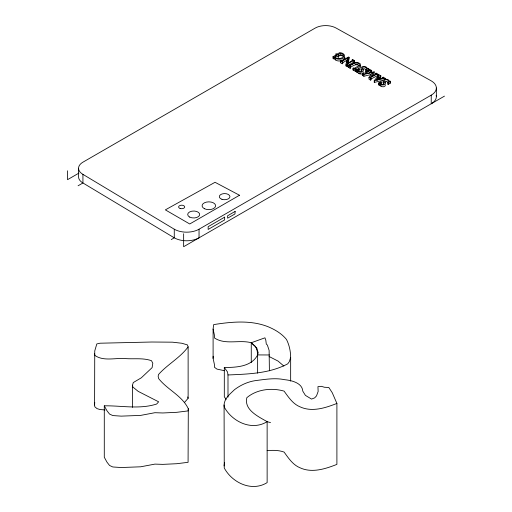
<?xml version="1.0" encoding="UTF-8"?>
<svg xmlns="http://www.w3.org/2000/svg" width="512" height="512" viewBox="0 0 512 512"><rect width="100%" height="100%" fill="white"/><g stroke="black" fill="none" stroke-linecap="round" stroke-linejoin="round"><path stroke-width="0.77" d="M224.57 370.726L216.954 369.101L214.496 367.309L214.426 364.512L213.101 358.387L213.101 329.069L213.651 324.608C231.629 321.754 251.162 319.866 268.442 326.88C275.29 329.792 281.773 333.664 286.522 339.507C289.274 345.069 290.605 351.149 290.656 357.344L290.656 381.12M213.101 358.387L213.171 356.25M105.037 409.958L99.936 409.523L97.011 408.608L94.81 406.771L94.598 404.979L94.746 350.944L96.813 343.936L99.981 343.213L151.77 342.016L172.442 342.176L181.798 343.245L187.437 344.896L188.128 346.886L188.128 398.291L184.627 402.298M94.598 404.979L94.746 402.342M188.128 346.886C179.968 357.958 167.43 364.403 158.47 374.56L158.163 376.41L158.656 378.598C167.437 389.741 182.125 395.642 188.301 408.723L188.077 410.912L176.787 412.314L162.816 412.973L154.918 412.704L140.646 415.398L121.21 416.134L112.8 415.565L109.562 414.08L106.95 410.726L104.288 405.824C121.709 405.568 139.706 409.53 156.678 404.019L158.637 401.811L138.163 391.354L132.851 387.027L132.493 385.222L133.274 382.56L141.318 377.811L152.109 367.635L152.8 363.302L151.501 360.717C143.578 357.837 134.682 359.142 126.336 358.643C116.064 357.498 103.693 361.773 94.81 355.366L94.598 353.581M336.902 403.43C325.434 407.942 311.878 412.384 299.962 406.797C292.858 403.917 288.435 397.101 284.096 391.13C271.763 387.533 256.762 389.235 246.829 397.696C243.859 409.894 258.426 416.627 267.136 421.67L267.136 482.624C251.75 492.173 232.147 482.72 224.25 467.981L224.077 404.973C224.384 398.362 230.157 393.862 234.605 389.594C241.184 384.678 248.749 381.338 256.934 380.422C266.035 379.238 275.437 377.747 284.557 379.686C291.373 380.352 302.246 382.797 302.803 391.149L305.402 395.373L311.546 399.085L314.662 397.869L316.506 395.91L318.144 391.469L317.946 386.656L321.306 386.317L324.422 387.251L328.813 387.482L332.256 392.736L336.902 403.43L336.902 464.384C325.434 468.896 311.878 473.338 299.962 467.75C292.858 464.87 288.435 458.054 284.096 452.083C278.707 450.106 272.774 450.144 267.123 450.65M224.077 465.926L224.454 462.707M290.656 357.344L289.382 361.549L287.75 363.834C269.478 373.574 248.166 374.08 227.994 374.97L227.994 397.158M257.626 373.139L257.626 354.918L258.202 352.429L255.456 346.477L251.264 342.746C239.36 339.469 225.395 345.203 214.496 337.99L214.426 335.194L213.101 329.069M347.629 65.632L353.082 62.534L354.586 62.419L354.586 60.653L352.73 60.934L346.989 64.237L347.731 64.614L347.731 66.381L347.27 66.643L346.029 65.926L346.029 64.16L347.533 58.15L341.939 61.318L342.739 61.728L342.739 63.494L342.278 63.763L340.352 62.65L340.352 60.883L341.773 60.826L348.557 56.979L349.062 57.274L349.062 59.04L348.083 62.874M346.029 65.926L346.406 64.422M346.784 62.925L347.347 60.672M349.062 57.274L347.501 63.405L353.011 60.224L352.218 59.814L352.218 60.992M384.371 82.323L386.285 81.434L388.371 82.381M269.402 370.816L269.126 350.426L267.386 345.101L266.291 344.013L265.792 340.102L264.941 337.824L251.264 342.746L256.909 348.16L257.626 354.918C251.59 366.816 236.102 367.488 224.307 367.475L224.307 396.794L226.131 399.36M361.19 68.992L360.902 69.811L361.562 71.213M383.258 81.728L382.963 82.547L383.622 83.949M369.389 72.8L371.667 72.282L371.667 70.515L371.322 70.714C369.325 69.869 365.331 73.971 365.677 73.645L374.15 71.834L370.592 76.979L376.474 73.773L375.648 73.344L375.648 74.522M374.15 71.834L374.15 73.6L372.269 76.429M375.648 73.344L376.109 73.082L378.106 74.234L376.544 74.355L370.253 77.664L371.04 78.08L371.04 79.846L370.592 80.109L368.992 79.187L368.992 77.421L372.416 72.422L372.416 73.6M382.899 80.339L374.234 82.445L374.234 80.678L378.733 75.078L377.978 74.688L377.978 76.454M378.125 77.37L376.058 79.962L380.538 78.765L378.125 77.37L378.125 79.136L377.286 80.192M378.362 78.829L378.362 77.062L378.982 76.282L380.832 75.808L380.832 77.574L378.982 78.048M335.11 57.958L335.757 57.344L335.757 55.578L335.379 55.36L332.986 56.742L332.986 58.509L333.562 58.835L334.022 58.522L334.022 56.755L333.562 57.069L333.562 58.835M366.432 70.81L365.811 71.379L366.221 71.61L368.384 70.291L368.384 68.525L367.443 68.499C366.182 64.954 358.093 66.285 362.042 70.291C362.534 73.261 356.102 71.11 359.187 69.197L358.81 68.979L356.512 70.31L356.512 72.077L357.043 72.384L357.453 72.102L357.453 70.336L357.043 70.618L357.043 72.384M358.586 71.494L359.187 70.963L359.187 69.197M380.646 84.237L381.248 83.706L381.248 81.939L380.87 81.722L378.573 83.046L378.573 84.813L379.104 85.12L379.514 84.838L379.514 83.072L379.104 83.354L379.104 85.12M335.757 55.578C332.896 59.59 343.123 59.571 343.629 55.821L343.584 55.194A3.462 1.997 0 0 0 342.938 54.349L340.262 53.37L337.971 54.694L338.746 55.091L338.746 56.858L338.285 57.126L335.923 55.763L335.923 53.997L337.28 53.933L339.859 52.589C346.278 53.267 346.291 59.162 339.546 59.194A5.062 2.925 0 0 1 337.485 59.046L335.61 58.336L334.022 56.755M362.47 69.274L364.224 68.698L366.304 69.638M365.811 71.379L365.811 69.613C368.506 67.706 362.643 65.466 362.291 68.147C366.278 71.987 358.899 73.984 357.453 70.336M381.248 81.939C378.163 83.846 384.595 85.997 384.102 83.027C380.16 79.021 388.243 77.69 389.504 81.235L390.445 81.261L390.445 83.027L388.282 84.352L387.872 84.115L387.872 82.349C390.566 80.442 384.704 78.202 384.352 80.883C388.339 84.723 380.96 86.726 379.514 83.072M387.872 84.115L388.243 83.834M366.221 71.61L366.221 69.843L368.384 68.525M388.282 84.352L388.282 82.586L390.445 81.261M78.918 173.107L67.533 179.68L67.533 170.79M78.086 185.773L82.931 182.976L82.931 174.362A14.918 8.614 0 0 1 82.931 162.176L315.123 28.122A14.918 8.614 0 0 1 336.224 28.122L431.232 80.858A17.51 10.112 0 0 1 431.232 95.155L431.232 103.77A17.51 10.112 0 0 0 436.211 95.296M335.923 55.763L336.518 55.68M335.923 53.997L338.285 55.36L338.746 55.091M338.541 56.128L340.262 55.142L342.938 56.115A3.462 1.997 0 0 1 343.443 56.659M340.352 62.65L340.698 60.685M340.352 60.883L342.278 61.997L342.739 61.728M342.317 62.323L342.682 62.112M352.218 59.814L352.678 59.552L354.586 60.653M346.029 64.16L347.27 64.877L347.731 64.614M348.179 65.402L348.525 65.203C351.872 65.702 354.765 60.87 358.483 62.778C363.738 64.576 357.414 68.077 355.072 68.896L355.853 69.312L355.853 71.078L355.405 71.341L353.062 69.99L353.062 68.224L354.592 68.122L357.574 66.438L359.002 65.434L359.45 64.442C357.12 60.915 352.25 64.378 349.798 65.856L350.586 66.259L350.586 68.026L350.125 68.294L348.179 67.168L348.179 65.402L350.125 66.528L350.586 66.259M348.179 67.168L348.896 67.13M353.062 69.99L353.408 68.026M353.062 68.224L355.405 69.574L355.853 69.312M356.32 69.99C357.466 69.03 362.067 67.699 360.122 65.536M368.864 71.194L368.864 69.427L369.325 69.165L371.667 70.515M370.515 74.65L363.891 76.243L362.342 75.347L362.342 73.581L364.352 73.267L369.658 69.85L368.864 69.427M362.342 75.347L362.688 73.382M368.992 77.421L370.592 78.342L371.04 78.08M377.978 74.688L378.438 74.426L380.832 75.808M382.752 78.624L382.752 77.446L383.213 77.184L385.171 78.31L385.171 79.488M374.234 80.678L385.171 78.31M171.258 239.565L174.272 237.824A17.51 10.112 0 0 0 199.04 237.824L199.04 229.21L431.232 95.155M183.642 233.741L183.642 246.714L444.467 96.128M342.726 62.669L347.52 59.91M350.586 67.206C352.928 65.754 356.582 63.27 359.181 65.69M370.899 79.091L376.544 76.122L377.76 76.198L377.76 74.432M372.397 72.41L363.891 74.47L362.342 73.581M355.334 64.352L356.147 64.224M257.626 354.918L269.402 354.97M353.843 69.971L354.234 69.99M359.731 73.446L360.422 73.536M356.941 64.205L357.722 64.314M270.522 422.618L267.136 421.67C251.75 431.219 232.147 421.766 224.25 407.034L224.077 404.973M341.542 55.014L342.483 55.328M269.069 356.486L278.061 361.094L283.846 366.048M382.752 77.446L383.61 77.894L381.146 78.592L378.362 77.062M367.84 69.978L368.384 70.291M389.901 82.714L390.445 83.027M365.811 69.613L366.221 69.843M387.872 82.349L388.282 82.586M335.379 57.126L335.757 57.344M332.986 56.742L333.562 57.069M356.512 70.31L357.043 70.618M378.573 83.046L379.104 83.354M82.931 174.362L174.272 229.21A17.51 10.112 0 0 0 199.04 229.21M335.539 59.546L335.955 59.821M381.146 85.914L380.397 85.107M358.714 72.922L359.085 73.178M224.307 367.475L227.501 371.968L227.994 374.97M334.022 58.522L335.61 60.102L337.485 60.813A5.062 2.925 0 0 0 339.546 60.96C341.568 60.755 344.934 59.968 344.883 57.421M379.514 84.838C380.346 87.162 385.517 87.763 385.453 84.813M357.453 72.102C358.278 74.426 363.45 75.027 363.386 72.077M187.667 396.96L188.128 398.291M436.358 88.006L436.358 96.621M384.826 78.509L384.826 79.686M383.213 77.184L383.213 78.362M380.486 76.006L380.486 77.773M377.331 74.259L377.331 76.026M374.49 80.819L374.49 82.586M371.322 70.714L371.322 72.48M370.534 70.528L370.534 72.294M370.592 78.342L370.592 80.109M363.891 74.47L363.891 76.243M355.405 69.574L355.405 71.341M354.246 60.858L354.246 62.624M353.837 60.691L353.837 62.458M350.125 66.528L350.125 68.294M347.52 58.144L347.533 59.328M347.27 64.877L347.27 66.643M342.278 61.997L342.278 63.763M340.262 53.37L340.262 55.142M338.285 55.36L338.285 57.126M251.264 342.746L251.264 362.56M188.301 408.723L188.077 462.31L176.787 463.712L162.816 464.371L154.918 464.109L140.646 466.797L121.21 467.533L112.8 466.97L109.562 465.478L106.95 462.125L104.288 457.229L104.288 405.824M174.272 229.21L174.272 237.824L82.931 182.976A14.918 8.614 0 0 1 78.56 176.883L78.56 168.269M132.493 385.222L132.493 407.366M235.136 211.411L234.957 213.952L227.629 218.182L227.629 215.75L235.136 211.411M239.501 195.251L189.741 223.981L165.357 209.869L215.04 182.291L239.501 195.251M224.646 217.146L208.154 226.669L208.154 229.434L224.646 219.904L224.646 217.146M189.728 217.101A6.016 3.475 0 0 0 199.61 215.181A6.016 3.475 0 0 0 191.789 211.2A6.016 3.475 0 0 0 189.728 217.101M204.499 208.736A6.765 3.904 0 0 0 215.514 206.432A6.765 3.904 0 0 0 206.554 202.08A6.765 3.904 0 0 0 204.499 208.736M221.958 199.309A5.325 3.072 0 0 0 229.946 196.646A5.325 3.072 0 0 0 221.958 193.984A5.325 3.072 0 0 0 221.958 199.309M180.134 208.474A3.04 1.754 0 0 0 184.698 206.95A3.04 1.754 0 0 0 180.134 205.434A3.04 1.754 0 0 0 180.134 208.474"/></g></svg>
